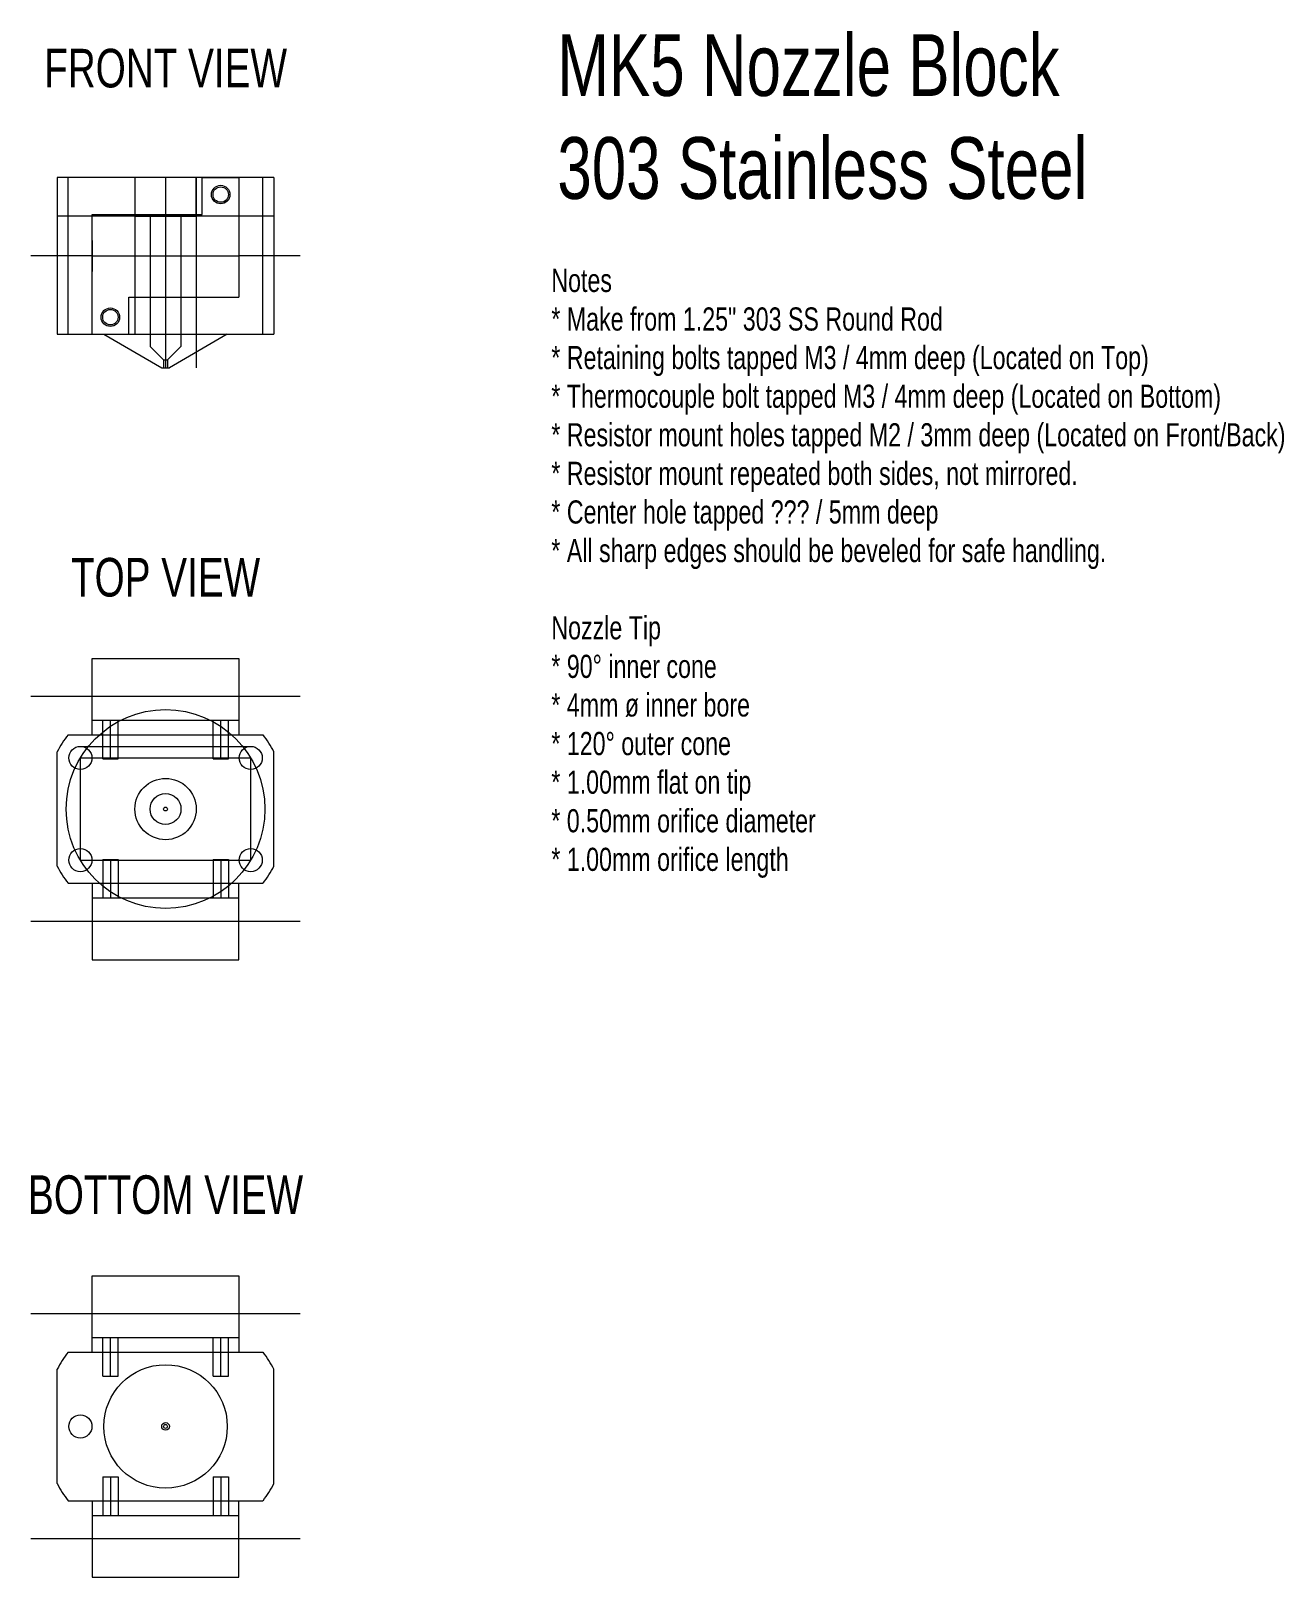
# Model space of a CAD drawing. Header units: millimetres. Extents: x -17 to 145, y -150 to 51.
import ezdxf

# ---------------------------------------------------------------- set-up
doc = ezdxf.new("R2010")
doc.units = ezdxf.units.MM
doc.layers.get('0').update_dxf_attribs({"linetype": 'CONTINUOUS', "lineweight": 0, "true_color": 0x000000})
for name, color, linetype, lineweight, true_color in [('12.5W Resistor', 1, 'CONTINUOUS', 0, 0xff0000), ('Drawing', 5, 'CONTINUOUS', 0, 0x0000ff), ('Front', 7, 'CONTINUOUS', 0, 0x000000), ('Measurements', 5, 'CONTINUOUS', 0, 0x0000ff), ('Top', 7, 'CONTINUOUS', 0, 0x000000)]:
    doc.layers.add(name, color=color, linetype=linetype, lineweight=lineweight, true_color=true_color)
doc.styles.get("Standard").update_dxf_attribs({"font": 'txt', "width": 0.75})

msp = doc.modelspace()

# ---------------------------------------------------------------- linework, layer by layer
at = {"layer": '12.5W Resistor'}
for p, q in [((4.75, 31.82), (9.5, 31.82)), ((4.75, 27.02), (4.75, 31.82)), ((9.5, 31.82), (9.5, 16.32)), ((-9.5, 11.52), (-9.5, 27.02)), ((-9.5, 27.02), (4.75, 27.02)), ((-9.5, 23.67), (-9.5, 19.67)), ((9.5, 23.67), (9.5, 19.67)), ((-9.5, 21.67), (-17.45, 21.67)), ((-9.5, 21.67), (9.5, 21.67)), ((17.45, 21.67), (9.5, 21.67)), ((-4.75, 16.32), (9.5, 16.32)), ((-4.75, 11.52), (-4.75, 16.32)), ((-9.5, 11.52), (-4.75, 11.52)), ((-9.5, -30.48), (9.5, -30.48)), ((-9.5, -40.38), (-9.5, -30.48)), ((9.5, -30.48), (9.5, -40.38)), ((17.45, -35.43), (-17.45, -35.43)), ((-9.5, -38.48), (9.5, -38.48)), ((-8.15, -43.48), (-8.15, -38.48)), ((-7.15, -43.48), (-7.15, -38.48)), ((-6.15, -43.48), (-6.15, -38.48)), ((6.15, -43.48), (6.15, -38.48)), ((7.15, -43.48), (7.15, -38.48)), ((8.15, -43.48), (8.15, -38.48)), ((-9.5, -40.38), (9.5, -40.38)), ((-8.15, -43.48), (-6.15, -43.48)), ((6.15, -43.48), (8.15, -43.48)), ((-8.15, -56.52), (-8.15, -61.52)), ((-8.15, -56.52), (-6.15, -56.52)), ((-7.15, -56.52), (-7.15, -61.52)), ((-6.15, -56.52), (-6.15, -61.52)), ((6.15, -56.52), (6.15, -61.52)), ((6.15, -56.52), (8.15, -56.52)), ((7.15, -56.52), (7.15, -61.52)), ((8.15, -56.52), (8.15, -61.52)), ((-9.5, -59.62), (9.5, -59.62)), ((-9.5, -59.62), (-9.5, -69.52)), ((9.5, -69.52), (9.5, -59.62)), ((-9.5, -61.52), (9.5, -61.52)), ((17.45, -64.57), (-17.45, -64.57)), ((-9.5, -69.52), (9.5, -69.52)), ((-9.5, -110.48), (9.5, -110.48)), ((-9.5, -120.38), (-9.5, -110.48)), ((9.5, -110.48), (9.5, -120.38)), ((17.45, -115.43), (-17.45, -115.43)), ((-9.5, -118.48), (9.5, -118.48)), ((-8.15, -123.48), (-8.15, -118.48)), ((-7.15, -123.48), (-7.15, -118.48)), ((-6.15, -123.48), (-6.15, -118.48)), ((6.15, -123.48), (6.15, -118.48)), ((7.15, -123.48), (7.15, -118.48)), ((8.15, -123.48), (8.15, -118.48)), ((-9.5, -120.38), (9.5, -120.38)), ((-8.15, -123.48), (-6.15, -123.48)), ((6.15, -123.48), (8.15, -123.48)), ((-8.15, -136.52), (-8.15, -141.52)), ((-8.15, -136.52), (-6.15, -136.52)), ((-7.15, -136.52), (-7.15, -141.52)), ((-6.15, -136.52), (-6.15, -141.52)), ((6.15, -136.52), (6.15, -141.52)), ((6.15, -136.52), (8.15, -136.52)), ((7.15, -136.52), (7.15, -141.52)), ((8.15, -136.52), (8.15, -141.52)), ((-9.5, -139.62), (9.5, -139.62)), ((-9.5, -139.62), (-9.5, -149.52)), ((9.5, -149.52), (9.5, -139.62)), ((-9.5, -141.52), (9.5, -141.52)), ((17.45, -144.57), (-17.45, -144.57)), ((-9.5, -149.52), (9.5, -149.52))]:
    msp.add_line(p, q, dxfattribs=at)
for centre in [(7.15, 29.62), (-7.15, 13.73)]:
    msp.add_circle(centre, 1.2, dxfattribs=at)
at = {"layer": 'Drawing'}
for p, q in [((-3.97, 31.82), (-3.97, 11.52)), ((0, 31.82), (0, 11.52)), ((3.97, 31.82), (3.97, 7.19)), ((14.04, 26.82), (-14.04, 26.82)), ((-11.04, -43.38), (11.04, -43.38)), ((-11.04, -56.62), (-11.04, -43.38)), ((11.04, -56.62), (11.04, -43.38)), ((-11.04, -56.62), (11.04, -56.62))]:
    msp.add_line(p, q, dxfattribs=at)
msp.add_circle((0, -50), 12.88, dxfattribs=at)
at = {"layer": 'Front'}
for p, q in [((14.04, 31.82), (-14.04, 31.82)), ((-14.04, 31.82), (-14.04, 11.52)), ((-12.63, 11.52), (-12.63, 31.82)), ((-3.97, 31.82), (-3.97, 26.82)), ((0, 31.82), (0, 7.19)), ((3.97, 26.82), (3.97, 31.82)), ((12.63, 11.52), (12.63, 31.82)), ((14.04, 31.82), (14.04, 11.52)), ((-3.97, 26.82), (3.97, 26.82)), ((-2, 26.82), (-2, 9.94)), ((2, 26.82), (2, 9.94)), ((-14.04, 11.52), (14.04, 11.52)), ((-8, 11.52), (-0.5, 7.19)), ((8, 11.52), (0.5, 7.19)), ((-0.25, 8.19), (-2, 9.94)), ((-0.25, 8.19), (-0.25, 7.19)), ((-0.25, 8.19), (0.25, 8.19)), ((0.25, 8.19), (2, 9.94)), ((0.25, 8.19), (0.25, 7.19)), ((-0.5, 7.19), (-0.25, 7.19)), ((-0.25, 7.19), (0.25, 7.19)), ((0.25, 7.19), (0.5, 7.19))]:
    msp.add_line(p, q, dxfattribs=at)
for centre in [(7.15, 29.62), (-7.15, 13.73)]:
    msp.add_circle(centre, 1, dxfattribs=at)
at = {"layer": 'Measurements'}
msp.add_line((-11.04, -41.88), (11.04, -41.88), dxfattribs=at)
at = {"layer": 'Top'}
for p, q in [((-12.63, -40.38), (12.63, -40.38)), ((-14.04, -57.4), (-14.04, -42.6)), ((14.04, -57.4), (14.04, -42.6)), ((-12.63, -59.62), (12.63, -59.62)), ((-12.63, -120.38), (12.63, -120.38)), ((-14.04, -137.4), (-14.04, -122.6)), ((14.04, -137.4), (14.04, -122.6)), ((-12.63, -139.62), (12.63, -139.62))]:
    msp.add_line(p, q, dxfattribs=at)
for centre, radius in [((-11.04, -43.38), 1.5), ((11.04, -43.38), 1.5), ((0, -50), 3.97), ((0, -50), 2), ((0, -50), 0.25), ((-11.04, -56.62), 1.5), ((11.04, -56.62), 1.5), ((0, -130), 8), ((-11.04, -130), 1.5), ((0, -130), 0.5), ((0, -130), 0.25)]:
    msp.add_circle(centre, radius, dxfattribs=at)
for centre, start, end in [((0, -50), 142.7061, 152.2058), ((0, -50), 27.7942, 37.2939), ((0, -50), 207.7942, 217.2939), ((0, -50), 322.7061, 332.2058), ((0, -130), 142.7061, 152.2058), ((0, -130), 27.7942, 37.2939), ((0, -130), 207.7942, 217.2939), ((0, -130), 322.7061, 332.2058)]:
    msp.add_arc(centre, 15.88, start, end, dxfattribs=at)

# ---------------------------------------------------------------- texts
at = {"width": 100}
for s, insert, char_height, attachment_point in [('MK5\\~Nozzle\\~Block\\P303\\~Stainless\\~Steel', (50.78, 50.4), 8, 1), ('FRONT\\~VIEW', (0, 45.97), 5, 5), ('Notes\\P*\\~Make\\~from\\~1.25"\\~303\\~SS\\~Round\\~Rod\\P*\\~Retaining\\~bolts\\~tapped\\~M3\\~/\\~4mm\\~deep\\~(Located\\~on\\~Top)\\P*\\~Thermocouple\\~bolt\\~tapped\\~M3\\~/\\~4mm\\~deep\\~(Located\\~on\\~Bottom)\\P*\\~Resistor\\~mount\\~holes\\~tapped\\~M2\\~/\\~3mm\\~deep\\~(Located\\~on\\~Front/Back)\\P*\\~Resistor\\~mount\\~repeated\\~both\\~sides,\\~not\\~mirrored.\\P*\\~Center\\~hole\\~tapped\\~???\\~/\\~5mm\\~deep\\P*\\~All\\~sharp\\~edges\\~should\\~be\\~beveled\\~for\\~safe\\~handling.\\P\\PNozzle\\~Tip\\P*\\~90%%d\\~inner\\~cone\\P*\\~4mm\\~ø\\~inner\\~bore\\P*\\~120%%d\\~outer\\~cone\\P*\\~1.00mm\\~flat\\~on\\~tip\\P*\\~0.50mm\\~orifice\\~diameter\\P*\\~1.00mm\\~orifice\\~length', (50, 20), 3, 1), ('TOP\\~VIEW', (0, -20), 5, 5), ('BOTTOM\\~VIEW', (0, -100), 5, 5)]:
    msp.add_mtext(s, dxfattribs=dict(at, insert=insert, char_height=char_height, attachment_point=attachment_point))

doc.saveas('drawing.dxf')
